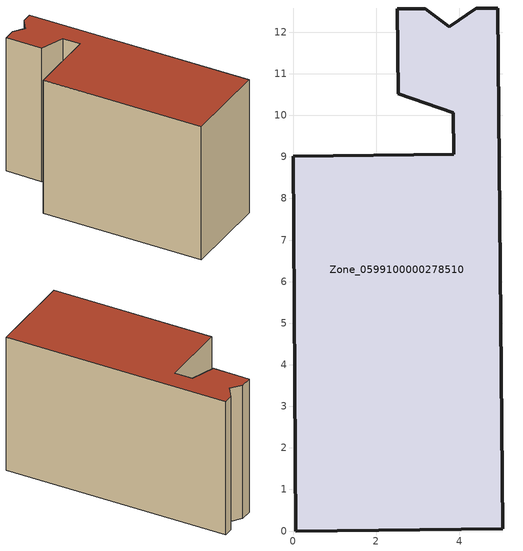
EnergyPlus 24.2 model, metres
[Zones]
Zone_0599100000278510
 floor ground (C_G): 2.51,12.56 3.18,12.57 3.76,12.13 4.4,12.58 4.93,12.58 5.05,0.05 0.07,0 0,9.02 3.86,9.06 3.85,10.06 2.53,10.52 z0
 wall outside (C_F): 0.07,0 5.05,0.05 4.93,12.58 4.4,12.58 3.76,12.13 3.18,12.57 2.51,12.56 2.53,10.52 3.85,10.06 3.86,9.06 0,9.02 0.07,0 z0:7.89
 roof outside (C_R): 3.18,12.57 2.51,12.56 2.53,10.52 3.85,10.06 3.86,9.06 0,9.02 0.07,0 5.05,0.05 4.93,12.58 4.4,12.58 3.76,12.13 z7.89
[BUILDING]
Pand.0599100000278510: North Axis=0; Terrain=City; Loads Convergence Tolerance Value=0.04; Temperature Convergence Tolerance Value=0.4; Solar Distribution=FullExterior; Maximum Number of Warmup Days=25; Minimum Number of Warmup Days=1
[Site:Location]
Rotterdam.The.Hague.AP_ZH_NLD Design_Conditions: Latitude=51.96; Longitude=4.45; Time Zone=1; Elevation=-4.5
[SITE:GROUNDTEMPERATURE:BUILDINGSURFACE]
18, 18, 18, 18, 18, 18, 18, 18, 18, 18, 18, 18
[MATERIAL] Thermal Absorptance=0.9; Solar Absorptance=0.7; Visible Absorptance=0.7
Name | Roughness | Thickness | Conductivity | Density | Specific Heat
G.TI.1975-1991 | MediumSmooth | 0.15 | 0.288461 | 540 | 1210
F.TI.1975-1991 | Rough | 0.3 | 0.230769 | 1920 | 840
R.TI.1975-1991 | MediumRough | 0.2 | 0.153846 | 1500 | 1000
[CONSTRUCTION]
C_G: G.TI.1975-1991
C_F: F.TI.1975-1991
C_R: R.TI.1975-1991
[ZONE]
Zone_0599100000278510: Type=1; Multiplier=1; Ceiling Height=Autocalculate; Volume=Autocalculate; Floor Area=autocalculate; Part of Total Floor Area=Yes
[ZONEINFILTRATION:DESIGNFLOWRATE]
Infil_Zone_0599100000278510: Zone or ZoneList or Space or SpaceList=Zone_0599100000278510; Schedule=AlwaysOn; Design Flow Rate Calculation Method=Flow/Area; Flow Rate per Floor Area=0.003; Constant Term Coefficient=1; Temperature Term Coefficient=0; Velocity Term Coefficient=0; Velocity Squared Term Coefficient=0
[HVACTEMPLATE:ZONE:IDEALLOADSAIRSYSTEM]
Zone_0599100000278510: Maximum Heating Supply Air Temperature=50; Minimum Cooling Supply Air Temperature=13; Maximum Heating Supply Air Humidity Ratio=0.0156; Minimum Cooling Supply Air Humidity Ratio=0.0077; Heating Limit=NoLimit; Cooling Limit=NoLimit; Dehumidification Control Type=ConstantSensibleHeatRatio; Cooling Sensible Heat Ratio=0.7; Dehumidification Setpoint=60; Humidification Control Type=None; Humidification Setpoint=30; Outdoor Air Method=None; Outdoor Air Flow Rate per Person=0.00944; Outdoor Air Flow Rate per Zone Floor Area=0; Outdoor Air Flow Rate per Zone=0; Demand Controlled Ventilation Type=None; Outdoor Air Economizer Type=NoEconomizer; Heat Recovery Type=None; Sensible Heat Recovery Effectiveness=0.7; Latent Heat Recovery Effectiveness=0.65
[ZONECONTROL:THERMOSTAT]
ThermostatControl_Zone_0599100000278510: Zone or ZoneList=Zone_0599100000278510; Control Type Schedule=DualSetpointControlType; Control 1=Thermostat_Zone_0599100000278510; Temperature Difference Between Cutout And Setpoint=0
[THERMOSTATSETPOINT:DUALSETPOINT]
Thermostat_Zone_0599100000278510: Heating Setpoint Temperature Schedule=HeatingSetpoint_Zone_0599100000278510; Cooling Setpoint Temperature Schedule=CoolingSetpoint_Zone_0599100000278510
[SCHEDULE:COMPACT]
HeatingSetpoint_Zone_0599100000278510: Through: 12/31, For: AllDays, Until: 24:00, 21
CoolingSetpoint_Zone_0599100000278510: Through: 12/31, For: AllDays, Until: 24:00, 24
DualSetpointControlType: Through: 12/31, For: AllDays, Until: 24:00, 4
AlwaysOn: Through: 12/31, For: AllDays, Until: 24:00, 1
